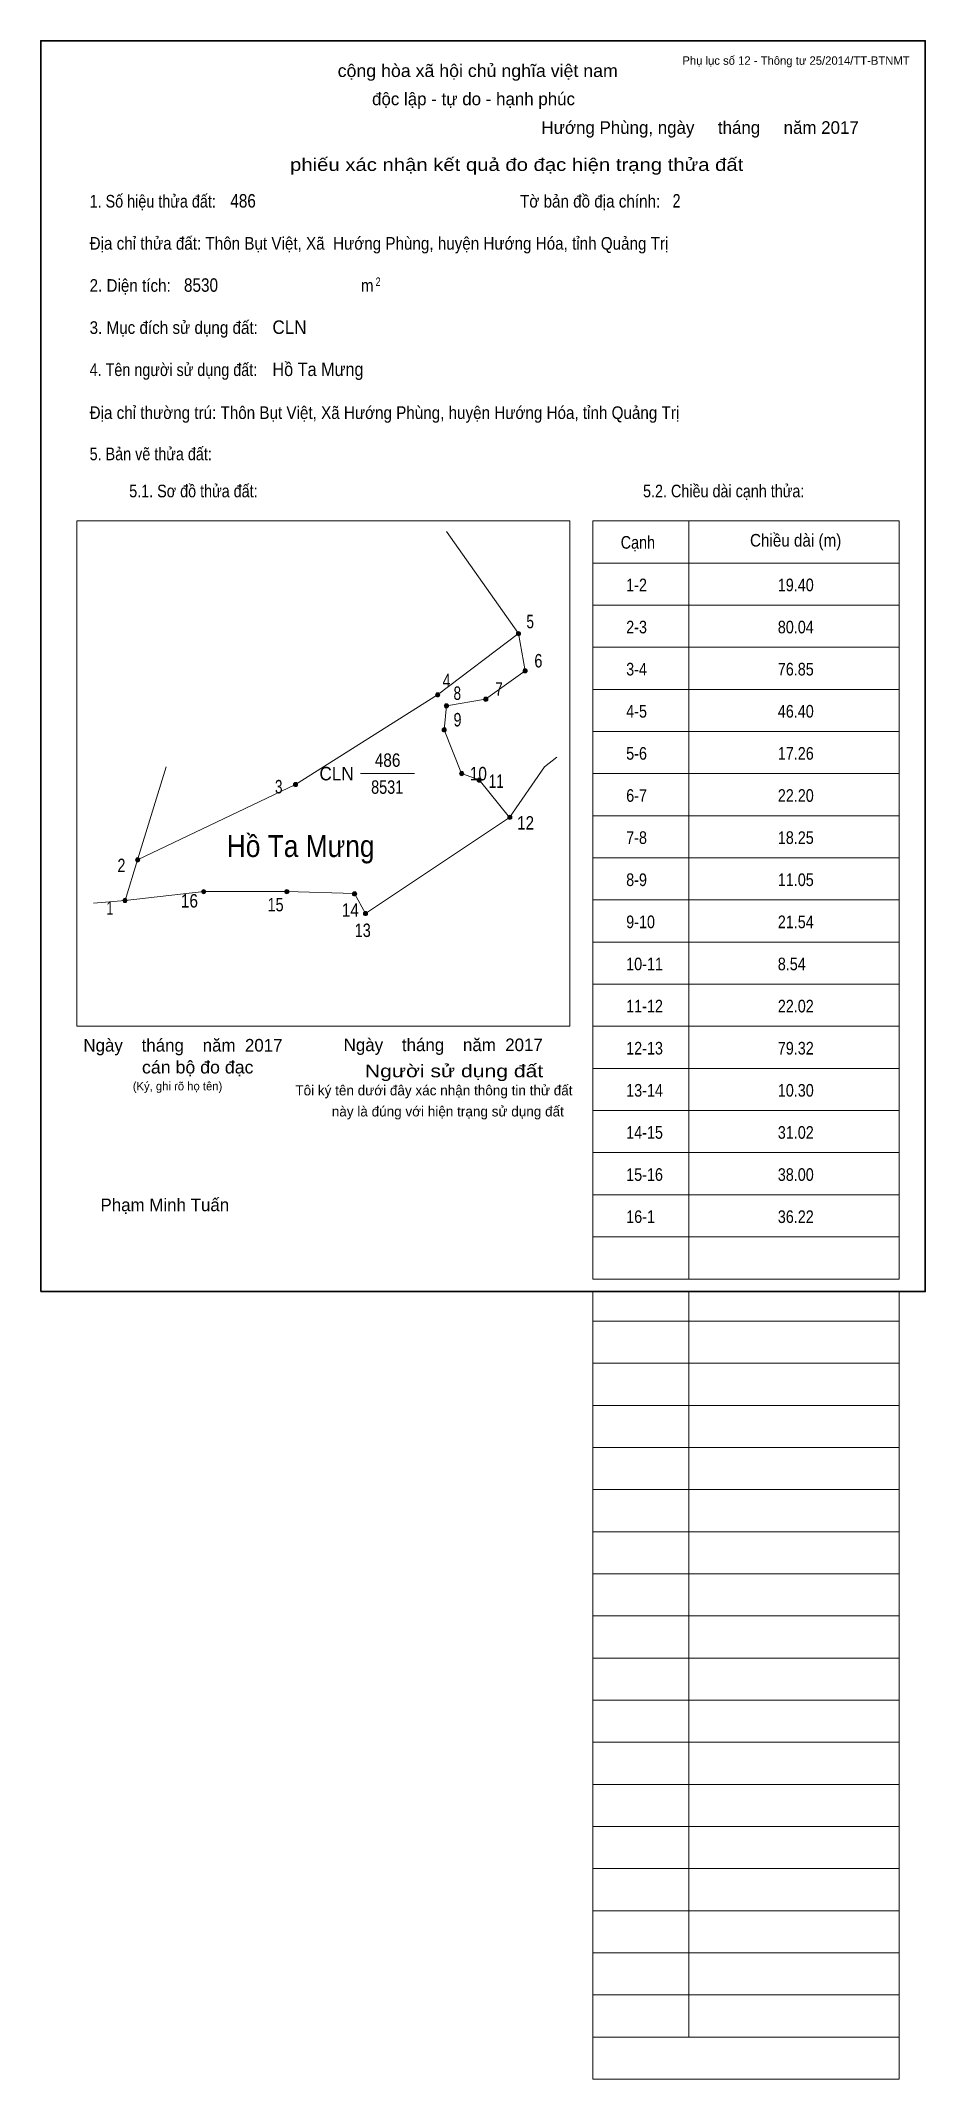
# Model space of a CAD drawing. Header units: centimetres. Extents: x 0 to 21, y -18.7 to 29.7.
import ezdxf
from ezdxf.enums import TextEntityAlignment as Align

# ---------------------------------------------------------------- set-up
doc = ezdxf.new("R2010")
doc.units = ezdxf.units.CM
doc.header["$LTSCALE"] = 0.12
for name, color, linetype in [('2', 7, 'Continuous'), ('30', 7, 'Continuous'), ('34', 7, 'Continuous')]:
    doc.layers.add(name, color=color, linetype=linetype)
for name, color, linetype, lineweight in [('32', 7, 'Continuous', 13), ('33', 7, 'Continuous', 13), ('6', 7, 'Continuous', 13), ('63', 7, 'Continuous', 13)]:
    doc.layers.add(name, color=color, linetype=linetype, lineweight=lineweight)

msp = doc.modelspace()

# ---------------------------------------------------------------- hatches: boundary and pattern name
at = {"layer": '32'}
for points in [[(11.3943, 15.6224, 1), (11.2943, 15.6224, 1)], [(11.55, 14.7399, 1), (11.45, 14.7399, 1)], [(9.4735, 14.1689, 1), (9.3735, 14.1689, 1)], [(10.6156, 14.065, 1), (10.5156, 14.065, 1)], [(9.6811, 13.9093, 1), (9.5811, 13.9093, 1)], [(9.6292, 13.3383, 1), (9.5292, 13.3383, 1)], [(10.0445, 12.3, 1), (9.9445, 12.3, 1)], [(10.4598, 12.1443, 1), (10.3598, 12.1443, 1)], [(6.0992, 12.0404, 1), (5.9992, 12.0404, 1)], [(11.1866, 11.2617, 1), (11.0866, 11.2617, 1)], [(2.3495, 10.2505, 1), (2.2495, 10.2505, 1)], [(2.05, 9.2891, 1), (1.95, 9.2891, 1)], [(3.9189, 9.4967, 1), (3.8189, 9.4967, 1)], [(5.8915, 9.4967, 1), (5.7915, 9.4967, 1)], [(7.5008, 9.4448, 1), (7.4008, 9.4448, 1)], [(7.7604, 8.9776, 1), (7.6604, 8.9776, 1)]]:
    msp.add_hatch(color=256, dxfattribs=at).paths.add_polyline_path(points)

# ---------------------------------------------------------------- linework, layer by layer
for centre in [(11.3443, 15.6224), (11.5, 14.7399), (9.4235, 14.1689), (10.5656, 14.065), (9.6311, 13.9093), (9.5792, 13.3383), (9.9945, 12.3), (10.4098, 12.1443), (6.0492, 12.0404), (11.1366, 11.2617), (2.2995, 10.2505), (2, 9.2891), (3.8689, 9.4967), (5.8415, 9.4967), (7.4508, 9.4448), (7.7104, 8.9776)]:
    msp.add_circle(centre, 0.05, dxfattribs=at)
at = {"layer": '33'}
msp.add_line((7.59, 12.3), (8.87, 12.3), dxfattribs=at)
at = {"layer": '6'}
for p, q in [((9.63, 18.05), (11.34, 15.63)), ((11.34, 15.63), (11.5, 14.74)), ((1.25, 9.22), (2, 9.29))]:
    msp.add_line(p, q, dxfattribs=at)
for points in [[(11.34, 15.63), (9.42, 14.17), (6.05, 12.04), (2.3, 10.25)], [(11.5, 14.74), (10.56, 14.07), (9.63, 13.91), (9.58, 13.34), (9.99, 12.3), (10.41, 12.15), (11.13, 11.26)], [(12.25, 12.69), (11.96, 12.46), (11.13, 11.26)], [(2.98, 12.46), (2.3, 10.25), (2, 9.29)], [(2, 9.29), (3.87, 9.5), (5.84, 9.5), (7.45, 9.45), (7.71, 8.98), (11.13, 11.26)]]:
    msp.add_lwpolyline(points, dxfattribs=at)
at = {"layer": '63'}
for p, q in [((0.86, 18.3), (12.56, 18.3)), ((0.86, 6.3), (0.86, 18.3)), ((12.56, 6.3), (12.56, 18.3)), ((13.11, 18.3), (20.38, 18.3)), ((13.11, 0.3), (13.11, 18.3)), ((15.39, 0.3), (15.39, 18.3)), ((20.38, 0.3), (20.38, 18.3)), ((13.11, 17.3), (20.38, 17.3)), ((13.11, 16.3), (20.38, 16.3)), ((13.11, 15.3), (20.38, 15.3)), ((13.11, 14.3), (20.38, 14.3)), ((13.11, 13.3), (20.38, 13.3)), ((13.11, 12.3), (20.38, 12.3)), ((13.11, 11.3), (20.38, 11.3)), ((13.11, 10.3), (20.38, 10.3)), ((13.11, 9.3), (20.38, 9.3)), ((13.11, 8.3), (20.38, 8.3)), ((13.11, 7.3), (20.38, 7.3)), ((0.86, 6.3), (12.56, 6.3)), ((13.11, 6.3), (20.38, 6.3)), ((13.11, 5.3), (20.38, 5.3)), ((13.11, 4.3), (20.38, 4.3)), ((13.11, 3.3), (20.38, 3.3)), ((13.11, 2.3), (20.38, 2.3)), ((13.11, 1.3), (20.38, 1.3)), ((13.11, 0.3), (20.38, 0.3)), ((13.11, -18.7), (13.11, 0)), ((15.39, -17.7), (15.39, 0)), ((20.38, -18.7), (20.38, 0)), ((13.11, -0.7), (20.38, -0.7)), ((13.11, -0.7), (20.38, -0.7)), ((13.11, -1.7), (20.38, -1.7)), ((13.11, -2.7), (20.38, -2.7)), ((13.11, -3.7), (20.38, -3.7)), ((13.11, -4.7), (20.38, -4.7)), ((13.11, -5.7), (20.38, -5.7)), ((13.11, -6.7), (20.38, -6.7)), ((13.11, -7.7), (20.38, -7.7)), ((13.11, -8.7), (20.38, -8.7)), ((13.11, -9.7), (20.38, -9.7)), ((13.11, -10.7), (20.38, -10.7)), ((13.11, -11.7), (20.38, -11.7)), ((13.11, -12.7), (20.38, -12.7)), ((13.11, -13.7), (20.38, -13.7)), ((13.11, -14.7), (20.38, -14.7)), ((13.11, -15.7), (20.38, -15.7)), ((13.11, -16.7), (20.38, -16.7)), ((13.11, -17.7), (20.38, -17.7)), ((13.11, -18.7), (20.38, -18.7))]:
    msp.add_line(p, q, dxfattribs=at)
at = {"layer": '63', "lineweight": 35}
msp.add_lwpolyline([(0, 0), (0, 29.7), (21, 29.7), (21, 0)], close=True, dxfattribs=at)

# ---------------------------------------------------------------- texts
at = {"layer": '2', "width": 0.9}
msp.add_text('Hồ Ta Mưng', height=0.5191, dxfattribs=at).set_placement((6.17, 10.32), align=Align.CENTER)
at = {"layer": '30', "width": 0.85}
for s, p in [('1-2', (13.9, 16.63)), ('19.40', (17.5, 16.63)), ('2-3', (13.9, 15.63)), ('80.04', (17.5, 15.63)), ('3-4', (13.9, 14.63)), ('76.85', (17.5, 14.63)), ('4-5', (13.9, 13.63)), ('46.40', (17.5, 13.63)), ('5-6', (13.9, 12.63)), ('17.26', (17.5, 12.63)), ('6-7', (13.9, 11.63)), ('22.20', (17.5, 11.63)), ('7-8', (13.9, 10.63)), ('18.25', (17.5, 10.63)), ('8-9', (13.9, 9.63)), ('11.05', (17.5, 9.63)), ('9-10', (13.9, 8.63)), ('21.54', (17.5, 8.63)), ('10-11', (13.9, 7.63)), ('8.54', (17.5, 7.63)), ('11-12', (13.9, 6.63)), ('22.02', (17.5, 6.63)), ('12-13', (13.9, 5.63)), ('79.32', (17.5, 5.63)), ('13-14', (13.9, 4.63)), ('10.30', (17.5, 4.63)), ('14-15', (13.9, 3.63)), ('31.02', (17.5, 3.63)), ('15-16', (13.9, 2.63)), ('38.00', (17.5, 2.63)), ('16-1', (13.9, 1.63)), ('36.22', (17.5, 1.63))]:
    msp.add_text(s, height=0.3, dxfattribs=at).set_placement(p)
at = {"layer": '32'}
for s, width, p in [('5', 0.75, (11.62, 15.75)), ('6', 0.8, (11.815, 14.82)), ('4', 0.8, (9.635, 14.35)), ('8', 0.75, (9.89, 14.05)), ('7', 0.75, (10.88, 14.15)), ('9', 0.8, (9.895, 13.42)), ('3', 0.75, (5.65, 11.83)), ('10', 0.85, (10.39, 12.14)), ('11', 0.75, (10.815, 11.96)), ('12', 0.85, (11.51, 10.97)), ('2', 0.8, (1.915, 9.96)), ('1', 0.65, (1.64, 8.95)), ('16', 0.85, (3.53, 9.12)), ('15', 0.8, (5.575, 9.03)), ('14', 0.85, (7.35, 8.9)), ('13', 0.8, (7.645, 8.42))]:
    msp.add_text(s, height=0.32, dxfattribs=dict(at, width=width)).set_placement(p, align=Align.CENTER)
at = {"layer": '33'}
for s, width, p in [('486', 0.85, (8.235, 12.46)), ('8531', 0.8, (8.225, 11.82))]:
    msp.add_text(s, height=0.32, dxfattribs=dict(at, width=width)).set_placement(p, align=Align.CENTER)
at = {"layer": '33', "width": 0.95}
msp.add_text('CLN', height=0.32, dxfattribs=at).set_placement((7.43, 12.14), align=Align.RIGHT)
at = {"layer": '34'}
for s, width, p in [('486', 0.85, (4.5, 25.74)), ('2', 0.8, (15, 25.74)), ('8530', 0.85, (3.4, 23.74)), ('CLN', 0.95, (5.5, 22.74)), ('Hồ Ta Mưng', 0.9, (5.5, 21.74))]:
    msp.add_text(s, height=0.32, dxfattribs=dict(at, width=width)).set_placement(p)
at = {"layer": '63', "width": 1.05}
msp.add_text('cộng hòa xã hội chủ nghĩa việt nam', height=0.3, dxfattribs=at).set_placement((10.375, 28.84), align=Align.CENTER)
at = {"layer": '63'}
for s, height, p in [('Phụ lục số 12 - Thông tư 25/2014/TT-BTNMT', 0.2, (20.63, 29.13)), ('Ngày    tháng    năm  2017', 0.3, (5.74, 5.7)), ('Ngày    tháng    năm  2017', 0.3, (11.92, 5.71)), ('(Ký, ghi rõ họ tên)', 0.2, (4.31, 4.78))]:
    msp.add_text(s, height=height, dxfattribs=at).set_placement(p, align=Align.RIGHT)
for s, height, p in [('độc lập - tự do - hạnh phúc', 0.3, (10.275, 28.17)), ('Hướng Phùng, ngày     tháng     năm 2017', 0.3, (15.655, 27.49)), ('Tôi ký tên dưới đây xác nhận thông tin thử đất', 0.24, (9.335, 4.66)), ('này là đúng với hiện trạng sử dụng đất', 0.24, (9.665, 4.16)), ('Phạm Minh Tuấn', 0.3, (2.945, 1.91))]:
    msp.add_text(s, height=height, dxfattribs=at).set_placement(p, align=Align.CENTER)
for s, width, p in [('phiếu xác nhận kết quả đo đạc hiện trạng thửa đất', 1.2, (16.68, 26.61)), ('cán bộ đo đạc', 1.05, (5.05, 5.18)), ('Người sử dụng đất', 1.25, (11.93, 5.09))]:
    msp.add_text(s, height=0.3, dxfattribs=dict(at, width=width)).set_placement(p, align=Align.RIGHT)
for s, height, width, p in [('1. Số hiệu thửa đất:', 0.3, 0.85, (1.16, 25.74)), ('Tờ bản đồ địa chính:', 0.3, 0.9, (11.38, 25.74)), ('Địa chỉ thửa đất: Thôn Bụt Việt, Xã  Hướng Phùng, huyện Hướng Hóa, tỉnh Quảng Trị', 0.3, 0.9, (1.16, 24.74)), ('2. Diện tích:', 0.3, 0.9, (1.16, 23.74)), ('m', 0.3, 0.9, (7.6, 23.74)), ('2', 0.2, 0.8, (7.95, 23.88)), ('3. Mục đích sử dụng đất:', 0.3, 0.9, (1.16, 22.74)), ('4. Tên người sử dụng đất:', 0.3, 0.85, (1.16, 21.74)), ('Địa chỉ thường trú: Thôn Bụt Việt, Xã Hướng Phùng, huyện Hướng Hóa, tỉnh Quảng Trị', 0.3, 0.9, (1.16, 20.72)), ('5. Bản vẽ thửa đất:', 0.3, 0.85, (1.16, 19.74)), ('5.1. Sơ đồ thửa đất:', 0.3, 0.85, (2.1, 18.86)), ('5.2. Chiều dài cạnh thửa:', 0.3, 0.85, (14.3, 18.86)), ('Cạnh', 0.3, 0.85, (13.77, 17.64)), ('Chiều dài (m)', 0.3, 0.9, (16.84, 17.69))]:
    msp.add_text(s, height=height, dxfattribs=dict(at, width=width)).set_placement(p)

doc.saveas('drawing.dxf')
